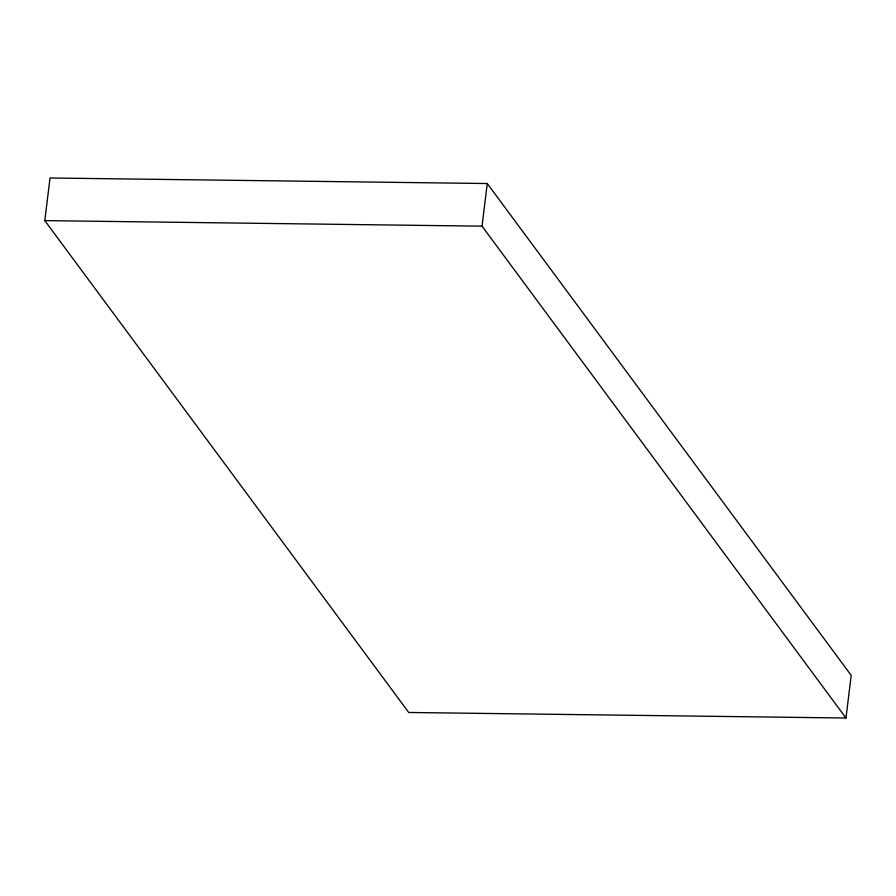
<?xml version="1.0" encoding="UTF-8"?>
<svg xmlns="http://www.w3.org/2000/svg" width="896" height="896" viewBox="0 0 896 896"><rect width="100%" height="100%" fill="white"/><g stroke="black" fill="none" stroke-linecap="round" stroke-linejoin="round"><path stroke-width="1.34" d="M44.8 220.618L50.03 177.99L487.267 183.534L851.2 675.382L845.97 718.01L408.733 712.466L44.8 220.618L482.037 226.162L845.97 718.01M482.037 226.162L487.267 183.534"/></g></svg>
